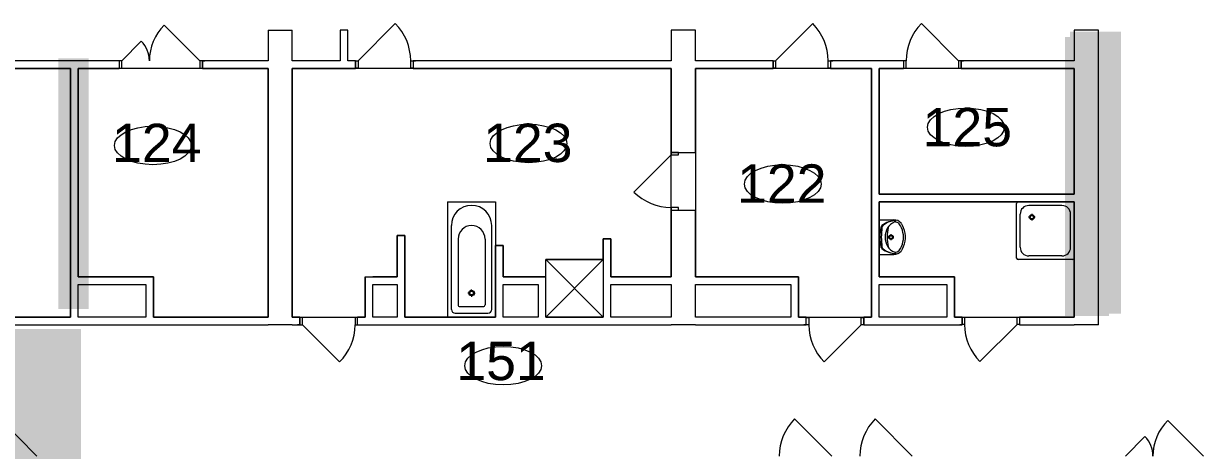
# Model space of a CAD drawing. Header units: millimetres. Extents: x 69565 to 169164, y 19942 to 91237.
# Drawn here: x 134876 to 153316, y 33008 to 39674 of the extents above; entities that cross this region are included whole.
import ezdxf

# ---------------------------------------------------------------- set-up
doc = ezdxf.new("R2010")
doc.units = ezdxf.units.MM
doc.header["$MEASUREMENT"] = 0
doc.layers.add('AI_DOORS', color=1, linetype='Continuous')
doc.layers.add('AI_WALLS', color=9, linetype='Continuous')
for name, color, linetype, lineweight in [('Новый_Новый_0_Ном._пера__255_Ном._пера__255', 255, 'Continuous', 18), ('Новый_Новый_0_Ном._пера__7_Ном._пера__7', 7, 'Continuous', 18), ('Новый_Новый_0_Ном._пера__8_Ном._пера__8', 8, 'Continuous', 18)]:
    doc.layers.add(name, color=color, linetype=linetype, lineweight=lineweight)
doc.styles.add('СГЕНЕРИР_СТИЛЬ_1', font='Arial.ttf')

msp = doc.modelspace()

# ---------------------------------------------------------------- hatches: boundary and pattern name
at = {"layer": 'AI_DOORS'}
h = msp.add_hatch(color=1, dxfattribs=at)
h.dxf.hatch_style = 1
h.paths.add_polyline_path([(132757.5, 34902.5), (135772.7, 34902.5), (135772.7, 32735.1), (132757.5, 32735.1)])
at = {"layer": 'AI_WALLS'}
h = msp.add_hatch(color=9, dxfattribs=at)
h.dxf.hatch_style = 1
h.paths.add_polyline_path([(151152.6, 39462.4), (151841.6, 39462.4), (151841.6, 35107.1), (151152.6, 35107.1)])
h = msp.add_hatch(color=9, dxfattribs=at)
h.dxf.hatch_style = 1
h.paths.add_polyline_path([(151232.7, 39549), (152025.9, 39549), (152025.9, 35142.2), (151232.7, 35142.2)])
h = msp.add_hatch(color=9, dxfattribs=at)
h.dxf.hatch_style = 1
h.paths.add_polyline_path([(135417.6, 39133.6), (135894.4, 39133.6), (135894.4, 35215.4), (135417.6, 35215.4)])

# ---------------------------------------------------------------- linework, layer by layer
at = {"layer": 'Новый_Новый_0_Ном._пера__255_Ном._пера__255', "color": 255, "linetype": 'Continuous', "lineweight": 18, "flags": 128}
for points in [[(132776.3, 38974), (132776.3, 35719.1), (133571, 35719.1), (133571, 35089.1), (135610.7, 35089.1), (135610.7, 38974)], [(135730.7, 38974), (135730.7, 35719.1), (136905.3, 35719.1), (136905.3, 35089.1), (138696.3, 35089.1), (138696.3, 38974)], [(144996.3, 35719.1), (144996.3, 38974), (139076.3, 38974), (139076.3, 35089.1), (140216.3, 35089.1), (140216.3, 35719.1), (140716.3, 35719.1), (140716.3, 36366.5), (140836.3, 36366.5), (140836.3, 35089.1), (142252.4, 35089.1), (142252.4, 36209.5), (142372.4, 36209.5), (142372.4, 35719.1), (143037.1, 35719.1), (143037.1, 35989.1), (143937.1, 35989.1), (143937.1, 36312.2), (144057.1, 36312.2), (144057.1, 35719.1)], [(148129.5, 35089.1), (148129.5, 38974), (145376.3, 38974), (145376.3, 35719.1), (146989.5, 35719.1), (146989.5, 35089.1)], [(148249.5, 38974), (148249.5, 37009.1), (151296.3, 37009.1), (151296.3, 38974)], [(149424.2, 35719.1), (149424.2, 35089.1), (151296.3, 35089.1), (151296.3, 36889.1), (148249.5, 36889.1), (148249.5, 35719.1)]]:
    msp.add_lwpolyline(points, close=True, dxfattribs=at)
at = {"layer": 'Новый_Новый_0_Ном._пера__7_Ном._пера__7', "color": 7, "linetype": 'Continuous', "lineweight": 18}
for p, q in [((137630.7, 39094), (137073.5, 39651.2)), ((140106.3, 39094), (140686.1, 39673.8)), ((146629.5, 39094), (147209.4, 39673.8)), ((149489.5, 39094), (148909.7, 39673.8)), ((138696.3, 39573.8), (139076.3, 39573.8)), ((138696.3, 39573.8), (139076.3, 39573.8)), ((145376.3, 39573.8), (144996.3, 39573.8)), ((145376.3, 39573.8), (144996.3, 39573.8)), ((151676.3, 39573.8), (151296.3, 39573.8)), ((151676.3, 39573.8), (151296.3, 39573.8)), ((136410.7, 39094), (136716.2, 39399.4)), ((136370.7, 39094), (136333.7, 39094)), ((136370.7, 39094), (136333.7, 39094)), ((136370.7, 39094), (136333.7, 39094)), ((136370.7, 39094), (136370.7, 38979)), ((136410.7, 39094), (136370.7, 39094)), ((136370.7, 39094), (136370.7, 38979)), ((136370.7, 39094), (136370.7, 38979)), ((136370.7, 39094), (136370.7, 38979)), ((136410.7, 38979), (136410.7, 39094)), ((137670.7, 39094), (137630.7, 39094)), ((137630.7, 39094), (137630.7, 38979)), ((137670.7, 39094), (137707.7, 39094)), ((137670.7, 39094), (137670.7, 38979)), ((137670.7, 38979), (137670.7, 39094)), ((137670.7, 39094), (137670.7, 38979)), ((137670.7, 39094), (137670.7, 38979)), ((137670.7, 39094), (137707.7, 39094)), ((137670.7, 39094), (137707.7, 39094)), ((140066.3, 39094), (140029.3, 39094)), ((140066.3, 39094), (140029.3, 39094)), ((140066.3, 39094), (140029.3, 39094)), ((140066.3, 39094), (140066.3, 38979)), ((140066.3, 39094), (140106.3, 39094)), ((140066.3, 38979), (140066.3, 39094)), ((140066.3, 39094), (140066.3, 38979)), ((140066.3, 39094), (140066.3, 38979)), ((140106.3, 39094), (140106.3, 38979)), ((140926.3, 38979), (140926.3, 39094)), ((140926.3, 39094), (140966.3, 39094)), ((140966.3, 39094), (141003.3, 39094)), ((140966.3, 39094), (140966.3, 38979)), ((140966.3, 39094), (140966.3, 38979)), ((140966.3, 39094), (140966.3, 38979)), ((140966.3, 39094), (140966.3, 38979)), ((140966.3, 39094), (141003.3, 39094)), ((140966.3, 39094), (141003.3, 39094)), ((146589.5, 39094), (146552.5, 39094)), ((146589.5, 39094), (146552.5, 39094)), ((146589.5, 39094), (146552.5, 39094)), ((146589.5, 39094), (146589.5, 38979)), ((146589.5, 39094), (146629.5, 39094)), ((146589.5, 38979), (146589.5, 39094)), ((146589.5, 39094), (146589.5, 38979)), ((146589.5, 39094), (146589.5, 38979)), ((146629.5, 39094), (146629.5, 38979)), ((147449.5, 38979), (147449.5, 39094)), ((147449.5, 39094), (147489.5, 39094)), ((147489.5, 39094), (147526.5, 39094)), ((147489.5, 39094), (147489.5, 38979)), ((147489.5, 39094), (147489.5, 38979)), ((147489.5, 39094), (147489.5, 38979)), ((147489.5, 39094), (147489.5, 38979)), ((147489.5, 39094), (147526.5, 39094)), ((147489.5, 39094), (147526.5, 39094)), ((148629.5, 39094), (148592.5, 39094)), ((148629.5, 39094), (148592.5, 39094)), ((148629.5, 39094), (148592.5, 39094)), ((148629.5, 39094), (148629.5, 38979)), ((148669.5, 39094), (148629.5, 39094)), ((148629.5, 39094), (148629.5, 38979)), ((148629.5, 39094), (148629.5, 38979)), ((148629.5, 39094), (148629.5, 38979)), ((148669.5, 38979), (148669.5, 39094)), ((149529.5, 39094), (149489.5, 39094)), ((149489.5, 39094), (149489.5, 38979)), ((149529.5, 39094), (149566.5, 39094)), ((149529.5, 39094), (149529.5, 38979)), ((149529.5, 38979), (149529.5, 39094)), ((149529.5, 39094), (149529.5, 38979)), ((149529.5, 39094), (149529.5, 38979)), ((149529.5, 39094), (149566.5, 39094)), ((149529.5, 39094), (149566.5, 39094)), ((136370.7, 38974), (136333.7, 38974)), ((136370.7, 38974), (136333.7, 38974)), ((136370.7, 38974), (136333.7, 38974)), ((136370.7, 38979), (136370.7, 38974)), ((136370.7, 38979), (136410.7, 38979)), ((136370.7, 38979), (136370.7, 38974)), ((136370.7, 38979), (136370.7, 38974)), ((137630.7, 38979), (137670.7, 38979)), ((137670.7, 38979), (137670.7, 38974)), ((137670.7, 38979), (137670.7, 38974)), ((137670.7, 38979), (137670.7, 38974)), ((137670.7, 38974), (137707.7, 38974)), ((137670.7, 38974), (137707.7, 38974)), ((137670.7, 38974), (137707.7, 38974)), ((140066.3, 38974), (140029.3, 38974)), ((140066.3, 38974), (140029.3, 38974)), ((140066.3, 38974), (140029.3, 38974)), ((140066.3, 38979), (140066.3, 38974)), ((140106.3, 38979), (140066.3, 38979)), ((140066.3, 38979), (140066.3, 38974)), ((140066.3, 38979), (140066.3, 38974)), ((140966.3, 38979), (140926.3, 38979)), ((140966.3, 38979), (140966.3, 38974)), ((140966.3, 38979), (140966.3, 38974)), ((140966.3, 38979), (140966.3, 38974)), ((140966.3, 38974), (141003.3, 38974)), ((140966.3, 38974), (141003.3, 38974)), ((140966.3, 38974), (141003.3, 38974)), ((146589.5, 38974), (146552.5, 38974)), ((146589.5, 38974), (146552.5, 38974)), ((146589.5, 38974), (146552.5, 38974)), ((146589.5, 38979), (146589.5, 38974)), ((146629.5, 38979), (146589.5, 38979)), ((146589.5, 38979), (146589.5, 38974)), ((146589.5, 38979), (146589.5, 38974)), ((147489.5, 38979), (147449.5, 38979)), ((147489.5, 38979), (147489.5, 38974)), ((147489.5, 38979), (147489.5, 38974)), ((147489.5, 38979), (147489.5, 38974)), ((147489.5, 38974), (147526.5, 38974)), ((147489.5, 38974), (147526.5, 38974)), ((147489.5, 38974), (147526.5, 38974)), ((148629.5, 38974), (148592.5, 38974)), ((148629.5, 38974), (148592.5, 38974)), ((148629.5, 38974), (148592.5, 38974)), ((148629.5, 38979), (148629.5, 38974)), ((148629.5, 38979), (148669.5, 38979)), ((148629.5, 38979), (148629.5, 38974)), ((148629.5, 38979), (148629.5, 38974)), ((149489.5, 38979), (149529.5, 38979)), ((149529.5, 38979), (149529.5, 38974)), ((149529.5, 38979), (149529.5, 38974)), ((149529.5, 38979), (149529.5, 38974)), ((149529.5, 38974), (149566.5, 38974)), ((149529.5, 38974), (149566.5, 38974)), ((149529.5, 38974), (149566.5, 38974)), ((144996.3, 37621.9), (144416.5, 37042)), ((144996.3, 37661.9), (144996.3, 37698.9)), ((144996.3, 37661.9), (144996.3, 37698.9)), ((144996.3, 37661.9), (144996.3, 37698.9)), ((144996.3, 37661.9), (145111.3, 37661.9)), ((144996.3, 37661.9), (144996.3, 37621.9)), ((145111.3, 37661.9), (144996.3, 37661.9)), ((144996.3, 37661.9), (145111.3, 37661.9)), ((144996.3, 37661.9), (145111.3, 37661.9)), ((144996.3, 37621.9), (145111.3, 37621.9)), ((145111.3, 37661.9), (145376.3, 37661.9)), ((145111.3, 37621.9), (145111.3, 37661.9)), ((145111.3, 37661.9), (145376.3, 37661.9)), ((145111.3, 37661.9), (145376.3, 37661.9)), ((145376.3, 37661.9), (145376.3, 37698.9)), ((145376.3, 37661.9), (145376.3, 37698.9)), ((145376.3, 37661.9), (145376.3, 37698.9)), ((145111.3, 36801.9), (144996.3, 36801.9)), ((144996.3, 36801.9), (144996.3, 36761.9)), ((144996.3, 36761.9), (144996.3, 36724.9)), ((144996.3, 36761.9), (145111.3, 36761.9)), ((144996.3, 36761.9), (145111.3, 36761.9)), ((144996.3, 36761.9), (145111.3, 36761.9)), ((144996.3, 36761.9), (145111.3, 36761.9)), ((144996.3, 36761.9), (144996.3, 36724.9)), ((144996.3, 36761.9), (144996.3, 36724.9)), ((145111.3, 36761.9), (145111.3, 36801.9)), ((145111.3, 36761.9), (145376.3, 36761.9)), ((145111.3, 36761.9), (145376.3, 36761.9)), ((145111.3, 36761.9), (145376.3, 36761.9)), ((145376.3, 36761.9), (145376.3, 36724.9)), ((145376.3, 36761.9), (145376.3, 36724.9)), ((145376.3, 36761.9), (145376.3, 36724.9)), ((148249.5, 36068.6), (148249.5, 36608.6)), ((148249.5, 36608.6), (148478, 36608.6)), ((148249.5, 36423.7), (148249.5, 36253.5)), ((148387.4, 36338.5), (148416.2, 36338.5)), ((148432.9, 36384), (148432.9, 36355.2)), ((148449.5, 36338.5), (148478.3, 36338.5)), ((148432.9, 36321.8), (148432.9, 36293)), ((143037.1, 35089.1), (143037.1, 35989.1)), ((143937.1, 35989.1), (143037.1, 35989.1)), ((143037.1, 35089.1), (143937.1, 35989.1)), ((143037.1, 35989.1), (143937.1, 35089.1)), ((143937.1, 35989.1), (143937.1, 35089.1)), ((148249.5, 36068.6), (148478, 36068.6)), ((139196.3, 35089.1), (139159.3, 35089.1)), ((139196.3, 35089.1), (139159.3, 35089.1)), ((139196.3, 35089.1), (139159.3, 35089.1)), ((139196.3, 35084.1), (139196.3, 35089.1)), ((139196.3, 35084.1), (139196.3, 35089.1)), ((139196.3, 35084.1), (139196.3, 35089.1)), ((139196.3, 34969.1), (139196.3, 35084.1)), ((139236.3, 35084.1), (139196.3, 35084.1)), ((139196.3, 35084.1), (139196.3, 34969.1)), ((139196.3, 34969.1), (139196.3, 35084.1)), ((139196.3, 34969.1), (139196.3, 35084.1)), ((139236.3, 34969.1), (139236.3, 35084.1)), ((140096.3, 35084.1), (140056.3, 35084.1)), ((140056.3, 35084.1), (140056.3, 34969.1)), ((140096.3, 35089.1), (140133.3, 35089.1)), ((140096.3, 35084.1), (140096.3, 35089.1)), ((140096.3, 35084.1), (140096.3, 35089.1)), ((140096.3, 35084.1), (140096.3, 35089.1)), ((140096.3, 35089.1), (140133.3, 35089.1)), ((140096.3, 35089.1), (140133.3, 35089.1)), ((140096.3, 34969.1), (140096.3, 35084.1)), ((140096.3, 34969.1), (140096.3, 35084.1)), ((140096.3, 34969.1), (140096.3, 35084.1)), ((140096.3, 34969.1), (140096.3, 35084.1)), ((143037.1, 35089.1), (143937.1, 35089.1)), ((147109.5, 35089.1), (147072.5, 35089.1)), ((147109.5, 35089.1), (147072.5, 35089.1)), ((147109.5, 35089.1), (147072.5, 35089.1)), ((147109.5, 35084.1), (147109.5, 35089.1)), ((147109.5, 35084.1), (147109.5, 35089.1)), ((147109.5, 35084.1), (147109.5, 35089.1)), ((147109.5, 34969.1), (147109.5, 35084.1)), ((147109.5, 35084.1), (147149.5, 35084.1)), ((147109.5, 34969.1), (147109.5, 35084.1)), ((147109.5, 34969.1), (147109.5, 35084.1)), ((147109.5, 34969.1), (147109.5, 35084.1)), ((147149.5, 35084.1), (147149.5, 34969.1)), ((147969.5, 34969.1), (147969.5, 35084.1)), ((147969.5, 35084.1), (148009.5, 35084.1)), ((148009.5, 35089.1), (148046.5, 35089.1)), ((148009.5, 35084.1), (148009.5, 35089.1)), ((148009.5, 35084.1), (148009.5, 35089.1)), ((148009.5, 35084.1), (148009.5, 35089.1)), ((148009.5, 35089.1), (148046.5, 35089.1)), ((148009.5, 35089.1), (148046.5, 35089.1)), ((148009.5, 34969.1), (148009.5, 35084.1)), ((148009.5, 35084.1), (148009.5, 34969.1)), ((148009.5, 34969.1), (148009.5, 35084.1)), ((148009.5, 34969.1), (148009.5, 35084.1)), ((149544.2, 35089.1), (149507.2, 35089.1)), ((149544.2, 35089.1), (149507.2, 35089.1)), ((149544.2, 35089.1), (149507.2, 35089.1)), ((149544.2, 35089.1), (149544.2, 34974.1)), ((149544.2, 35089.1), (149584.2, 35089.1)), ((149544.2, 34974.1), (149544.2, 35089.1)), ((149544.2, 35089.1), (149544.2, 34974.1)), ((149544.2, 35089.1), (149544.2, 34974.1)), ((149584.2, 35089.1), (149584.2, 34974.1)), ((150404.2, 34974.1), (150404.2, 35089.1)), ((150404.2, 35089.1), (150444.2, 35089.1)), ((150444.2, 35089.1), (150481.2, 35089.1)), ((150444.2, 35089.1), (150444.2, 34974.1)), ((150444.2, 35089.1), (150444.2, 34974.1)), ((150444.2, 35089.1), (150444.2, 34974.1)), ((150444.2, 35089.1), (150444.2, 34974.1)), ((150444.2, 35089.1), (150481.2, 35089.1)), ((150444.2, 35089.1), (150481.2, 35089.1)), ((139076.3, 34969.1), (138696.3, 34969.1)), ((139076.3, 34969.1), (138696.3, 34969.1)), ((139196.3, 34969.1), (139159.3, 34969.1)), ((139196.3, 34969.1), (139159.3, 34969.1)), ((139196.3, 34969.1), (139159.3, 34969.1)), ((139196.3, 34969.1), (139236.3, 34969.1)), ((139236.3, 34969.1), (139816.1, 34389.3)), ((140056.3, 34969.1), (140096.3, 34969.1)), ((140096.3, 34969.1), (140133.3, 34969.1)), ((140096.3, 34969.1), (140133.3, 34969.1)), ((140096.3, 34969.1), (140133.3, 34969.1)), ((145376.3, 34969.1), (144996.3, 34969.1)), ((145376.3, 34969.1), (144996.3, 34969.1)), ((147109.5, 34969.1), (147072.5, 34969.1)), ((147109.5, 34969.1), (147072.5, 34969.1)), ((147109.5, 34969.1), (147072.5, 34969.1)), ((147149.5, 34969.1), (147109.5, 34969.1)), ((147969.5, 34969.1), (147389.7, 34389.3)), ((148009.5, 34969.1), (147969.5, 34969.1)), ((148009.5, 34969.1), (148046.5, 34969.1)), ((148009.5, 34969.1), (148046.5, 34969.1)), ((148009.5, 34969.1), (148046.5, 34969.1)), ((149544.2, 34969.1), (149507.2, 34969.1)), ((149544.2, 34969.1), (149507.2, 34969.1)), ((149544.2, 34969.1), (149507.2, 34969.1)), ((149544.2, 34974.1), (149544.2, 34969.1)), ((149584.2, 34974.1), (149544.2, 34974.1)), ((149544.2, 34974.1), (149544.2, 34969.1)), ((149544.2, 34974.1), (149544.2, 34969.1)), ((150404.2, 34974.1), (149824.4, 34394.3)), ((150444.2, 34974.1), (150404.2, 34974.1)), ((150444.2, 34974.1), (150444.2, 34969.1)), ((150444.2, 34974.1), (150444.2, 34969.1)), ((150444.2, 34974.1), (150444.2, 34969.1)), ((150444.2, 34969.1), (150481.2, 34969.1)), ((150444.2, 34969.1), (150481.2, 34969.1)), ((150444.2, 34969.1), (150481.2, 34969.1)), ((151676.3, 34969.1), (151296.3, 34969.1)), ((151676.3, 34969.1), (151296.3, 34969.1)), ((135083.3, 32919.1), (134503.5, 33499)), ((147506.3, 32919.1), (146926.5, 33499)), ((148766.3, 32919.1), (148186.5, 33499)), ((153316.3, 32919.1), (152759.1, 33476.3)), ((152096.3, 32919.1), (152401.8, 33224.6))]:
    msp.add_line(p, q, dxfattribs=at)
for points in [[(138696.3, 39573.8), (138696.3, 39094)], [(139076.3, 39094), (139076.3, 39573.8)], [(139946.3, 39573.8), (139826.3, 39573.8)], [(139826.3, 39573.8), (139826.3, 39094)], [(139946.3, 39094), (139946.3, 39573.8)], [(144996.3, 39573.8), (144996.3, 39094)], [(145376.3, 39094), (145376.3, 39573.8)], [(151296.3, 39573.8), (151296.3, 39094)], [(151676.3, 34969.1), (151676.3, 39573.8)], [(136370.7, 39094), (132776.3, 39094)], [(138696.3, 39094), (137670.7, 39094)], [(139826.3, 39094), (139076.3, 39094)], [(140066.3, 39094), (139946.3, 39094)], [(144996.3, 39094), (140966.3, 39094)], [(146589.5, 39094), (145376.3, 39094)], [(148629.5, 39094), (147489.5, 39094)], [(151296.3, 39094), (149529.5, 39094)], [(132776.3, 38974), (135610.7, 38974)], [(135610.7, 38974), (135610.7, 35719.1)], [(135730.7, 38974), (136370.7, 38974)], [(135730.7, 35719.1), (135730.7, 38974)], [(137670.7, 38974), (138696.3, 38974)], [(138696.3, 38974), (138696.3, 35089.1)], [(139076.3, 35089.1), (139076.3, 38974)], [(139076.3, 38974), (140066.3, 38974)], [(140966.3, 38974), (144996.3, 38974)], [(144996.3, 38974), (144996.3, 37661.9)], [(145376.3, 37661.9), (145376.3, 38974)], [(145376.3, 38974), (146589.5, 38974)], [(147489.5, 38974), (148129.5, 38974)], [(148129.5, 38974), (148129.5, 35089.1)], [(148249.5, 38974), (148629.5, 38974)], [(148249.5, 37009.1), (148249.5, 38974)], [(149529.5, 38974), (151296.3, 38974)], [(151296.3, 38974), (151296.3, 37009.1)], [(151296.3, 37009.1), (148249.5, 37009.1)], [(148249.5, 35719.1), (148249.5, 36889.1)], [(148249.5, 36889.1), (151296.3, 36889.1)], [(151296.3, 36889.1), (151296.3, 35089.1)], [(144996.3, 36761.9), (144996.3, 35719.1)], [(145376.3, 35719.1), (145376.3, 36761.9)], [(140836.3, 36366.5), (140716.3, 36366.5)], [(140716.3, 36366.5), (140716.3, 35719.1)], [(140836.3, 35089.1), (140836.3, 36366.5)], [(142372.4, 36209.5), (142252.4, 36209.5)], [(142252.4, 36209.5), (142252.4, 35089.1)], [(142372.4, 35719.1), (142372.4, 36209.5)], [(144057.1, 36312.2), (143937.1, 36312.2)], [(143937.1, 36312.2), (143937.1, 35089.1)], [(144057.1, 35719.1), (144057.1, 36312.2)], [(135610.7, 35719.1), (135610.7, 35599.1)], [(135610.7, 35599.1), (135610.7, 35089.1)], [(136785.3, 35719.1), (135730.7, 35719.1)], [(135730.7, 35089.1), (135730.7, 35599.1)], [(135730.7, 35599.1), (136785.3, 35599.1)], [(136905.3, 35719.1), (136785.3, 35719.1)], [(136785.3, 35599.1), (136785.3, 35089.1)], [(136905.3, 35089.1), (136905.3, 35719.1)], [(140216.3, 35719.1), (140336.3, 35719.1)], [(140216.3, 35719.1), (140216.3, 35089.1)], [(140716.3, 35719.1), (140336.3, 35719.1)], [(140336.3, 35089.1), (140336.3, 35599.1)], [(140336.3, 35599.1), (140716.3, 35599.1)], [(140716.3, 35599.1), (140716.3, 35089.1)], [(142917.1, 35719.1), (142372.4, 35719.1)], [(142372.4, 35599.1), (142917.1, 35599.1)], [(142372.4, 35089.1), (142372.4, 35599.1)], [(143037.1, 35719.1), (142917.1, 35719.1)], [(142917.1, 35599.1), (142917.1, 35089.1)], [(143037.1, 35089.1), (143037.1, 35719.1)], [(144996.3, 35719.1), (144057.1, 35719.1)], [(144057.1, 35599.1), (144996.3, 35599.1)], [(144057.1, 35089.1), (144057.1, 35599.1)], [(144996.3, 35599.1), (144996.3, 35089.1)], [(146869.5, 35719.1), (145376.3, 35719.1)], [(145376.3, 35089.1), (145376.3, 35599.1)], [(145376.3, 35599.1), (146869.5, 35599.1)], [(146989.5, 35719.1), (146869.5, 35719.1)], [(146869.5, 35599.1), (146869.5, 35089.1)], [(146989.5, 35089.1), (146989.5, 35719.1)], [(149304.2, 35719.1), (148249.5, 35719.1)], [(148249.5, 35089.1), (148249.5, 35599.1)], [(148249.5, 35599.1), (149304.2, 35599.1)], [(149424.2, 35719.1), (149304.2, 35719.1)], [(149304.2, 35599.1), (149304.2, 35089.1)], [(149424.2, 35089.1), (149424.2, 35719.1)], [(135610.7, 35089.1), (133571, 35089.1)], [(136785.3, 35089.1), (135730.7, 35089.1)], [(138696.3, 35089.1), (136905.3, 35089.1)], [(139196.3, 35089.1), (139076.3, 35089.1)], [(140216.3, 35089.1), (140096.3, 35089.1)], [(140716.3, 35089.1), (140336.3, 35089.1)], [(142252.4, 35089.1), (140836.3, 35089.1)], [(142917.1, 35089.1), (142372.4, 35089.1)], [(143937.1, 35089.1), (143037.1, 35089.1)], [(144996.3, 35089.1), (144057.1, 35089.1)], [(146869.5, 35089.1), (145376.3, 35089.1)], [(147109.5, 35089.1), (146989.5, 35089.1)], [(148129.5, 35089.1), (148009.5, 35089.1)], [(149304.2, 35089.1), (148249.5, 35089.1)], [(149544.2, 35089.1), (149424.2, 35089.1)], [(151296.3, 35089.1), (150444.2, 35089.1)], [(132776.3, 34969.1), (138696.3, 34969.1)], [(139076.3, 34969.1), (139196.3, 34969.1)], [(140096.3, 34969.1), (144996.3, 34969.1)], [(145376.3, 34969.1), (147109.5, 34969.1)], [(148009.5, 34969.1), (149544.2, 34969.1)], [(150444.2, 34969.1), (151296.3, 34969.1)]]:
    msp.add_lwpolyline(points, dxfattribs=at)
for radius in [35, 25]:
    msp.add_circle((148432.9, 36338.5), radius, dxfattribs=at)
for centre, radius, start, end in [((137630.7, 39094), 788, 135, 180), ((140106.3, 39094), 820, 0, 45), ((146629.5, 39094), 820, 0, 45), ((149489.5, 39094), 820, 135, 180), ((136410.7, 39094), 432, 0, 45), ((144996.3, 37621.9), 820, 225, 270), ((148321.1, 36483.2), 45, 129.25775, 167.2285), ((148507.5, 36255.1), 339.6, 89.01528, 129.25775), ((148337.3, 36484.7), 45, 131.39804, 172.09208), ((148509.4, 36289.6), 305.1, 89.24582, 131.39803), ((148580.5, 36351.5), 240.7, 111.55193, 147.15578), ((148483.9, 36471.4), 137.4, 38.74542, 92.45518), ((148497.7, 36494.6), 80.9, 40.80161, 93.93061), ((148332.2, 36362), 293, 9.99776, 39.28506), ((148425, 36424.4), 212.8, 27.15714, 38.68481), ((148215.9, 36324.9), 444.2, 4.20524, 26.2597), ((148936.4, 36343.7), 675.9, 167.2285, 180.43281), ((148936.4, 36332.9), 675.9, 179.48972, 192.69402), ((149435.6, 36332.1), 1153.8, 172.09208, 179.67755), ((149435.6, 36343.8), 1153.8, 180.24498, 187.83045), ((148584.4, 36357.9), 240.6, 148.94394, 184.60598), ((148584.4, 36319.3), 240.6, 175.39402, 211.05606), ((149360.3, 36338.6), 984.9, 171.17957, 188.82655), ((148312.9, 36338.6), 316.7, 346.43339, 13.56661), ((148389.6, 36338.6), 270, 355.98758, 4.01242), ((148320.9, 36194.2), 45, 192.69402, 230.66478), ((148507.6, 36422.1), 339.6, 230.66478, 270.90725), ((148337.1, 36192.7), 45, 187.83045, 228.52449), ((148509.4, 36387.6), 305.1, 228.52449, 270.67671), ((148580.5, 36325.7), 240.7, 212.84422, 248.44807), ((148332.2, 36315.2), 293, 320.71494, 350.00224), ((148425, 36252.9), 212.8, 321.31519, 332.84286), ((148215.9, 36352.3), 444.2, 333.7403, 355.79476), ((148483.9, 36205.8), 137.4, 267.54482, 321.25458), ((148497.7, 36182.6), 80.9, 266.06939, 319.19839), ((139236.3, 34969.1), 820, 315, 0), ((147969.5, 34969.1), 820, 180, 225), ((150404.2, 34974.1), 820, 180, 225), ((147506.3, 32919.1), 820, 135, 180), ((148766.3, 32919.1), 820, 135, 180), ((153316.3, 32919.1), 788, 135, 180), ((152096.3, 32919.1), 432, 0, 45)]:
    msp.add_arc(centre, radius, start, end, dxfattribs=at)
for centre in [(149604.6, 38055.4), (136897.8, 37770.4), (142769.3, 37801.6), (146741.4, 37168.6), (142373, 34331)]:
    msp.add_ellipse(centre, major_axis=(600, 0), ratio=0.5, dxfattribs=at)
at = {"layer": 'Новый_Новый_0_Ном._пера__8_Ном._пера__8', "color": 8, "linetype": 'Continuous', "lineweight": 18}
for p, q in [((141502.4, 36889.1), (141502.4, 35089.1)), ((141502.4, 36889.1), (142252.4, 36889.1)), ((142252.4, 36889.1), (142252.4, 35089.1)), ((151273.9, 36889.1), (150418.9, 36889.1)), ((150396.4, 36011.6), (150396.4, 36866.6)), ((150452.6, 36180.4), (150452.6, 36697.9)), ((151105.1, 36832.9), (150587.6, 36832.9)), ((150634.2, 36702.5), (150634.2, 36666.9)), ((151240.1, 36180.4), (151240.1, 36697.9)), ((151296.4, 36011.6), (151296.4, 36866.6)), ((141562.4, 35209.2), (141562.4, 36519.5)), ((142192.4, 35209.2), (142192.4, 36519.5)), ((150618.6, 36651.3), (150583, 36651.3)), ((150634.2, 36635.8), (150634.2, 36600.2)), ((150685.3, 36651.3), (150649.7, 36651.3)), ((141666.7, 36308.9), (141666.7, 35283.5)), ((142088, 36308.9), (142088, 35283.5)), ((151273.9, 35989.1), (150418.9, 35989.1)), ((151105.1, 36045.4), (150587.6, 36045.4)), ((141859, 35464.2), (141821.9, 35464.2)), ((141877.4, 35482.6), (141877.4, 35519.6)), ((141877.4, 35445.7), (141877.4, 35408.7)), ((141895.8, 35464.2), (141932.8, 35464.2)), ((141696.7, 35253.5), (142058, 35253.5)), ((141502.4, 35089.1), (142252.4, 35089.1)), ((141622.4, 35149.2), (142132.4, 35149.2))]:
    msp.add_line(p, q, dxfattribs=at)
for centre, radius in [((150634.2, 36651.3), 39.4), ((150634.2, 36651.3), 28.1), ((141877.4, 35464.2), 41.9), ((141877.4, 35464.2), 31.3)]:
    msp.add_circle(centre, radius, dxfattribs=at)
for centre, radius, start, end in [((150418.9, 36866.6), 22.5, 90, 180), ((151273.9, 36866.6), 22.5, 0, 90), ((141877.4, 36519.5), 315, 0, 180), ((150587.6, 36697.9), 135, 90, 180), ((151105.1, 36697.9), 135, 0, 90), ((141877.4, 36308.9), 210.6, 0, 180), ((150587.6, 36180.4), 135, 180, 270), ((151105.1, 36180.4), 135, 270, 0), ((150418.9, 36011.6), 22.5, 180, 270), ((151273.9, 36011.6), 22.5, 270, 0), ((141696.7, 35283.5), 30, 180, 270), ((142058, 35283.5), 30, 270, 0), ((141622.4, 35209.2), 60, 180, 270), ((142132.4, 35209.2), 60, 270, 0)]:
    msp.add_arc(centre, radius, start, end, dxfattribs=at)

# ---------------------------------------------------------------- texts
at = {"layer": 'Новый_Новый_0_Ном._пера__7_Ном._пера__7', "color": 7, "linetype": 'Continuous', "lineweight": 18, "char_height": 600, "attachment_point": 5, "style": 'СГЕНЕРИР_СТИЛЬ_1'}
for s, insert in [('\\A1;{\\pqc;\\fArial|b0|i0|c0|p0;\\W1.000000;125}', (149626.5, 38052.9)), ('\\A1;{\\pqc;\\fArial|b0|i0|c0|p0;\\W1.000000;124}', (136957, 37809.8)), ('\\A1;{\\pqc;\\fArial|b0|i0|c0|p0;\\W1.000000;123}', (142756.7, 37807.1)), ('\\A1;{\\pqc;\\fArial|b0|i0|c0|p0;\\W1.000000;122}', (146726.4, 37175.3)), ('\\A1;{\\pqc;\\fArial|b0|i0|c0|p0;\\W1.000000;151}', (142338.7, 34400.5))]:
    msp.add_mtext(s, dxfattribs=dict(at, insert=insert))

doc.saveas('drawing.dxf')
